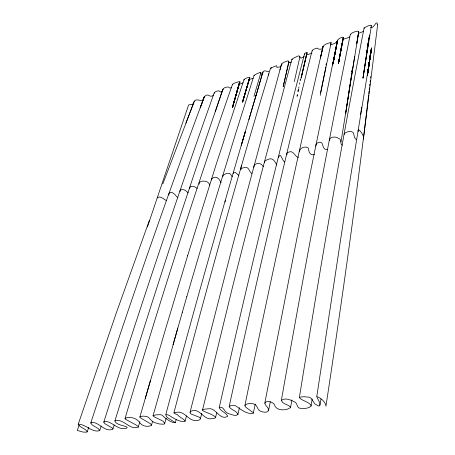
<?xml version="1.0" encoding="UTF-8"?>
<svg xmlns="http://www.w3.org/2000/svg" width="455" height="455" viewBox="0 0 455 455"><rect width="100%" height="100%" fill="white"/><g stroke="black" fill="none" stroke-linecap="round" stroke-linejoin="round"><path stroke-width="0.68" d="M222.245 91.523L220.288 91.944L219.629 91.324A0.842 0.597 18.8 0 0 219.27 91.011L218.11 90.829L216.387 91.319A12.945 9.151 18 0 0 215.369 91.819L214.237 92.775C175.408 201.866 138.747 311.721 103.797 422.121L104.821 423.679L112.101 427.933L112.851 428.667L112.794 429.184C104.451 432.688 99.201 421.677 91.421 422.399A5.756 2.002 16.5 0 0 90.829 422.854C91.893 426.494 97.859 426.835 99.708 430.322L99.702 430.635C92.177 433.046 85.853 424.083 78.334 424.157L78.18 424.344C80.16 427.717 85.221 428.337 87.263 431.676L86.439 432.187L83.151 432.085L77.276 430.447L79.096 425.197M288.732 62.392L289.181 62.767L291.501 62.028M103.785 422.16L104.343 421.614L105.611 421.41A3.236 1.143 16.3 0 1 107.46 421.688C113.875 423.577 118.869 430.311 126.223 428.337C129.766 427.217 123.021 425.778 121.968 425.453C119.409 424.612 116.036 423.776 114.87 421.108L114.967 420.824C123.385 417.929 129.641 430.578 138.257 427.103L138.166 426.534L136.466 425.22L125.409 419.186A3.486 1.268 15.9 0 1 125.068 418.321C129.903 416.217 136.983 418.031 139.844 422.814C142.296 426.352 147.687 427.256 151.367 425.453L151.367 424.725L150.417 423.736L141.067 418.242L140.032 417.44L139.93 416.837L142.944 416.092L146.624 416.444L148.421 417.32L152.186 421.211L154.433 422.558L159.586 424.003L164.067 424.236L164.591 423.144L162.935 421.12L154.182 416.803L153.045 415.802L155.712 414.875L160.564 414.676L162.111 415.227L165.603 418.378L169.59 421.023L173.349 422.593L175.3 422.684L167.855 417.9A13.508 5.13 14.7 0 1 166.376 416.45C164.01 412.293 170.983 416.171 171.922 417.269C175.869 419.277 180.487 422.416 185.037 421.262L185.117 421.006C183.137 418.412 179.617 417.383 177.518 414.801C174.396 413.407 171.905 412.691 177.422 412.196C185.486 411.303 188.996 422.371 197.698 420.329A6.728 2.582 14.3 0 0 199.205 420.016L200.308 419.18L200.143 417.997A3.811 1.462 14.3 0 0 198.835 417.013L191.379 414.152A3.816 1.479 14.4 0 1 190.236 413.214L190.15 412.02A9.424 3.657 14.2 0 1 190.935 411.235C199.722 407.191 203.351 420.119 211.569 418.725A14.469 5.665 14.1 0 0 213.31 418.532L215.107 418.009L215.596 417.354C212.292 412.736 191.657 409.557 210.375 408.709C216.728 409.614 220.624 420.727 227.762 416.251C226.266 412.44 220.595 411.474 219.225 407.743A3.845 1.536 13.6 0 1 219.873 407.242C223.399 406.361 224.218 411.235 226.772 412.611A6.336 2.52 13.3 0 0 228.939 413.794C231.549 414.295 235.98 416.882 237.971 414.249C236.39 410.569 231.129 410.08 229.144 406.713L230.691 405.604L233.603 405.354A2.793 1.132 13.3 0 1 235.952 406.019C240.928 409.477 246.172 414.044 252.661 413.498A2.485 0.995 12.8 0 0 253.338 412.736L245.819 407.248L244.864 405.678C246.451 403.028 250.677 403.557 253.378 403.807C256.933 404.233 257.035 408.368 259.157 410.421C261.54 412.349 270.264 413.908 268.183 408.499A19.451 7.917 12.8 0 0 267.022 406.736C259.697 399.791 274.24 400.019 275.036 406.343C278.21 411.138 286.559 410.552 290.563 407.555L290.489 407.162C288.214 404.154 282.254 404.279 281.389 400.383C284.944 397.442 290.279 399.865 293.919 401.583C297.507 402.351 296.529 406.867 299.253 408.141C303.064 408.635 307.802 408.914 310.901 406.349A6.484 2.713 11.2 0 0 310.708 404.808C307.699 401.378 302.387 400.935 299.35 397.704L300.448 397.061L303.934 396.714L309.554 397.26L311.391 398.574L314.792 403.921L318.346 405.866A1.228 0.518 10.7 0 0 319.586 405.803C320.934 402.777 317.533 399.564 316.816 396.572C320.087 397.42 325.797 401.862 325.956 406.144C341.659 302.638 356.362 198.96 368.647 94.987M235.9 95.539L238.977 84.221L232.562 107.425L239.239 83.379L232.562 107.158L239.347 83.185L232.59 106.885L240.041 81.866L239.233 81.644L236.981 82.236A33.101 23.569 15.5 0 0 235.087 82.935C234.535 83.322 231.737 84.016 232.767 84.869M90.733 423.127C126.427 313.58 163.959 204.619 204.335 96.705L200.194 107.943L204.261 96.864C208.504 91.927 209.146 98.718 213.782 95.118M370.632 77.959L370.791 76.559M369.722 85.813L369.943 83.879M370.171 81.94L370.319 80.649M368.8 93.656L369.107 91.04M369.261 89.732L369.494 87.769M363.556 138.036L377.701 24.234M367.697 73.653L367.885 72.271M368.078 70.883L370.848 50.806L368.135 70.508M368.567 40.796L366.929 52.467L368.59 40.558L366.901 52.183L368.499 41.018M368.76 39.426L368.954 38.049M368.982 37.754L368.789 39.158L368.994 37.805M367.708 73.608L367.907 72.208M368.106 70.804L370.962 50.465L368.135 70.485M214.237 92.775L214.515 93.241M368.158 70.406L371.064 50.135L368.084 70.775M352.204 70.059L351.908 72.078L352.21 69.985M352.397 68.716L352.597 67.368M369.193 36.44L369.392 35.069M367.885 72.152L367.685 73.528L367.902 72.095M351.937 71.856L352.142 70.462M366.923 51.853L368.146 43.521M368.351 42.133L368.55 40.745M368.755 39.352L368.959 37.964M316.811 396.379L344.549 213.679L371.678 47.815L367.486 73.903M368.106 70.701L371.166 49.8L368.027 71.054L371.257 49.464L368.084 70.519M351.334 75.934L345.686 113.414L350.225 84.221M351.533 74.575L351.738 73.215M363.005 78.385L366.975 51.546L362.993 77.987L371.456 25.338M367.822 72.425L367.623 73.795L367.839 72.379M368.078 70.588L371.343 49.134L367.577 73.602M367.577 73.625L371.434 48.799L367.486 73.898M320.013 405.251L320.98 398.984M350.356 83.39L354.65 56.647M341.017 141.897L358.694 31.833C358.102 30.337 355.241 31.793 354.013 32.089A19.03 14.952 4.7 0 0 352.233 32.897L350.327 34.352C325.53 156.15 302.825 278.358 281.298 400.77M299.35 397.715C319.217 274.177 340.084 150.781 364.091 27.977C365.137 27.408 372.179 23.41 371.075 26.094M311.044 405.968L312.158 399.046M358.75 31.634L356.72 43.805L358.694 31.833L358.364 32.316M360.525 114.677L361.742 107.357M341.705 45.199L338.457 63.672L341.665 45.614M341.915 44.226L342.16 42.833M290.569 407.498L291.922 399.86M342.166 42.787L338.474 63.376L343.258 38.032C343.718 35.672 337.82 38.829 337.479 40.563L332.713 65.014M306.932 53.212C308.098 51.404 303.627 53.315 304.725 54.481M333.219 63.16L333.72 60.413M333.97 59.036L334.601 55.607M334.852 54.23L337.24 41.189L333.521 61.414M325.996 65.099L326.252 63.723M333.521 61.493L337.479 40.563M320.263 95.391L325.843 67.272M333.14 63.222L337.354 40.978L335.568 42.844A10.135 8.065 8.9 0 1 334.459 43.532L330.404 44.943M264.77 403.278L299.134 226.852L337.61 40.057L332.633 64.445M333.14 63.268L337.422 40.791M322.891 48.469C321.116 49.225 318.619 49.885 317.374 48.105C315.918 48.52 312.107 49.254 312.38 50.943M268.552 410.711L270.315 401.668M297.075 96.318L297.348 94.93M298.031 91.466L298.435 89.39M297.104 96.073L297.377 94.708M298.048 91.296L298.457 89.254M300.476 79.096L300.203 80.461L300.482 79.085M298.127 91.091L298.4 89.709M298.679 88.327L298.958 86.945M299.509 84.181L299.788 82.799M343.525 37.435L338.611 62.443L343.258 38.032L342.848 38.777M244.892 405.479C269.559 285.365 295.585 165.529 323.164 46.046L320.417 58.047L323.073 46.256M320.485 92.945L331.172 42.622C328.931 42.742 323.693 44.3 323.34 46.666M253.367 412.975L255.232 404.091M229.201 406.463C255.062 287.401 282.339 168.64 312.141 50.499M237.925 414.499L239.449 407.617M294.3 81.621L299.953 56.568M301.147 78.237L306.824 53.411M283.209 86.689L288.806 62.102M219.191 407.816C245.865 289.391 274.007 171.296 304.554 53.815M283.181 86.427L288.908 61.743M363.295 139.111C365.655 137.188 356.999 125.438 358.221 131.614M202.498 410.188L232.659 286.479L261.21 174.055L291.848 59.258L294.078 57.893A48.384 35.837 9.5 0 1 295.824 57.091C302.74 52.996 297.001 61.18 304.145 56.579M215.596 417.366L216.751 412.554M190.048 412.281L232.823 244.983L281.548 64.001L279.962 69.843M200.422 418.708L201.798 413.271M307.188 52.683L301.108 77.964L306.63 53.844C307.074 55.305 309.73 53.753 310.896 53.582A9.083 7.109 11.6 0 0 311.721 53.218L311.993 53.076M225.003 201.946L225.356 200.598M173.878 413.003C203.749 298.918 234.774 185.1 269.258 72.317M249.818 77.578L242.623 101.499L249.829 77.555C248.504 76.736 245.364 78.55 243.948 79.642L215.926 165.188L187.631 255.699M185.088 421.165L186.51 415.83M165.745 414.744C194.456 307.768 224.457 201.144 256.159 95.015L248.902 119.659M175.283 422.723L176.204 419.391M153.039 415.83L182.358 312.102M242.612 102.318L249.528 78.152L242.589 102.056L249.357 78.487C249.476 79.966 252.178 78.431 253.117 78.397M164.636 423.662L166.177 418.208M177.78 328.072L173.036 344.702M139.861 417.013L165.233 330.125L187.699 255.482M182.301 312.289L186.823 296.609M262.74 72.362L256.04 95.584L262.916 71.992M240.49 169.26L241.486 165.796M145.242 398.415L150.423 380.545M186.772 296.796L211.484 212.701L235.201 135.01L254.066 75.325L256.199 74.125A72.55 51.199 11.5 0 1 258.116 73.289C262.728 70.519 259.214 74.273 262.302 74.228M151.475 425.209L152.658 421.165M253.987 96.289L260.897 72.772M331.172 42.582L330.677 43.43M241.389 145.014L245.308 131.774L241.292 145.395M288.771 62.204C289.562 59.639 285.478 61.613 284.432 62.096A21.26 15.97 12.2 0 0 283.129 62.796L281.582 63.945L282.111 64.263M125.097 418.259C158.488 306.26 193.796 194.814 232.425 84.505M138.246 427.12L139.895 421.7M268.393 75.143L268.825 73.727M270.549 68.108L269.69 70.906M114.933 420.886C149.177 309.701 185.139 199.045 222.984 89.032M112.914 428.946L114.199 424.959M99.673 430.692L101.237 426.011M78.175 424.378L116.434 312.613L149.291 220.618M215.238 111.833L222.905 89.208M147.403 226.994L188.609 104.934L191.293 104.491A25.457 17.791 21.9 0 0 193.056 103.882L193.546 103.677M87.189 431.869L88.782 427.239M162.839 183.905L194.433 100.885L185.907 123.123M240.018 82.031L239.54 82.878M239.199 83.453C239.364 84.931 242.27 82.935 243.197 82.81M377.474 24.786C376.825 18.592 373.822 29.165 370.62 27.601M203.63 99.463C201.11 102.227 195.531 97.62 194.53 101.545M349.759 36.866L349.053 37.202A51.034 42.48 9.9 0 1 346.898 38.129L342.865 39.295M363.232 31.435L362.436 31.793A60.111 50.863 8.3 0 1 360.121 32.754L358.386 33.386M231.521 87.718L229.906 88.008L228.49 87.15A1.206 0.864 18.2 0 0 227.91 86.95C226.34 87.041 222.933 87.855 223.098 89.595M269.826 71.151C267.665 72.652 265.657 69.894 263.746 71.19A5.17 3.862 15.2 0 0 263.149 71.702L262.723 72.453L263.098 72.999M314.422 154.598C309.827 156.088 308.695 151.487 308.325 148.034C305.908 145.685 299.305 147.773 299.566 151.435M292.633 59.355L291.848 59.275M327.498 149.462C323.954 150.423 323.044 146.607 322.436 144.047C321.389 140.276 315.076 142.79 315.838 146.095M254.715 75.519L254.061 75.337M364.654 28.227L364.091 27.977M342.376 145.259C339.504 144.246 342.359 139.065 338.412 138.24C335.915 136.29 328.868 136.477 329.636 140.72M271.698 68.119L270.549 68.119L276.344 65.73L276.788 65.901L276.89 67.431L279.87 66.942A21.248 16.357 15.6 0 0 280.82 66.601M350.668 34.62L350.327 34.352M244.46 80L243.948 79.642M240.985 169.783C239.939 168.094 245.484 167.065 247.065 167.628C249.425 168.868 249.505 172.2 251.865 173.514M356.657 139.685C353.711 138.428 354.456 134.703 353.103 132.377C350.612 130.511 346.363 131.876 344.179 133.645L344.475 134.39M284.773 161.9C282.123 161.559 280.65 150.742 278.534 157.652M298.355 157.493C295.221 156.492 294.266 152.59 291.194 151.691C289.551 151.578 285.939 152.635 286.951 154.842M166.325 200.575C163.806 199.353 160.757 195.821 157.868 197.288L157.874 198.016M238.807 175.363C237.447 174.493 233.762 169.84 233.205 173.503M197.112 188.529C195.468 186.362 189.991 184.787 189.559 188.501M177.791 197.652C175.459 195.798 173.514 191.276 169.914 192.727A5.164 3.083 18.2 0 0 169.152 193.301L168.72 194.268L168.919 195.03M204.5 97.262L204.261 96.932M220.976 182.756C219.39 178.405 215.755 174.856 211.495 179.077A1.644 1.029 16.5 0 0 211.632 179.788L211.837 180.049M188.143 192.857C186.351 191.02 183.74 188.694 180.988 189.763A4.249 2.565 17.8 0 0 180.169 190.417L179.987 191.606M222.967 176.369L222.649 175.88C224.298 173.975 229.712 171.461 231.089 174.942A14.355 9.197 14.8 0 0 231.868 176.261L232.204 176.722M264.668 162.583L264.617 161.411L266.147 160.262A15.299 9.999 12.7 0 1 267.978 159.449C272.556 156.992 275.161 161.576 276.748 165.023M199.125 184.161C198.499 179.526 209.795 180.231 209.545 185.373M263.269 166.575L261.551 164.511A3.907 2.548 14 0 0 259.748 163.675C257.394 162.816 253.145 164.397 253.839 167.355M367.873 71.918L367.339 75.428L367.867 71.97"/></g></svg>
